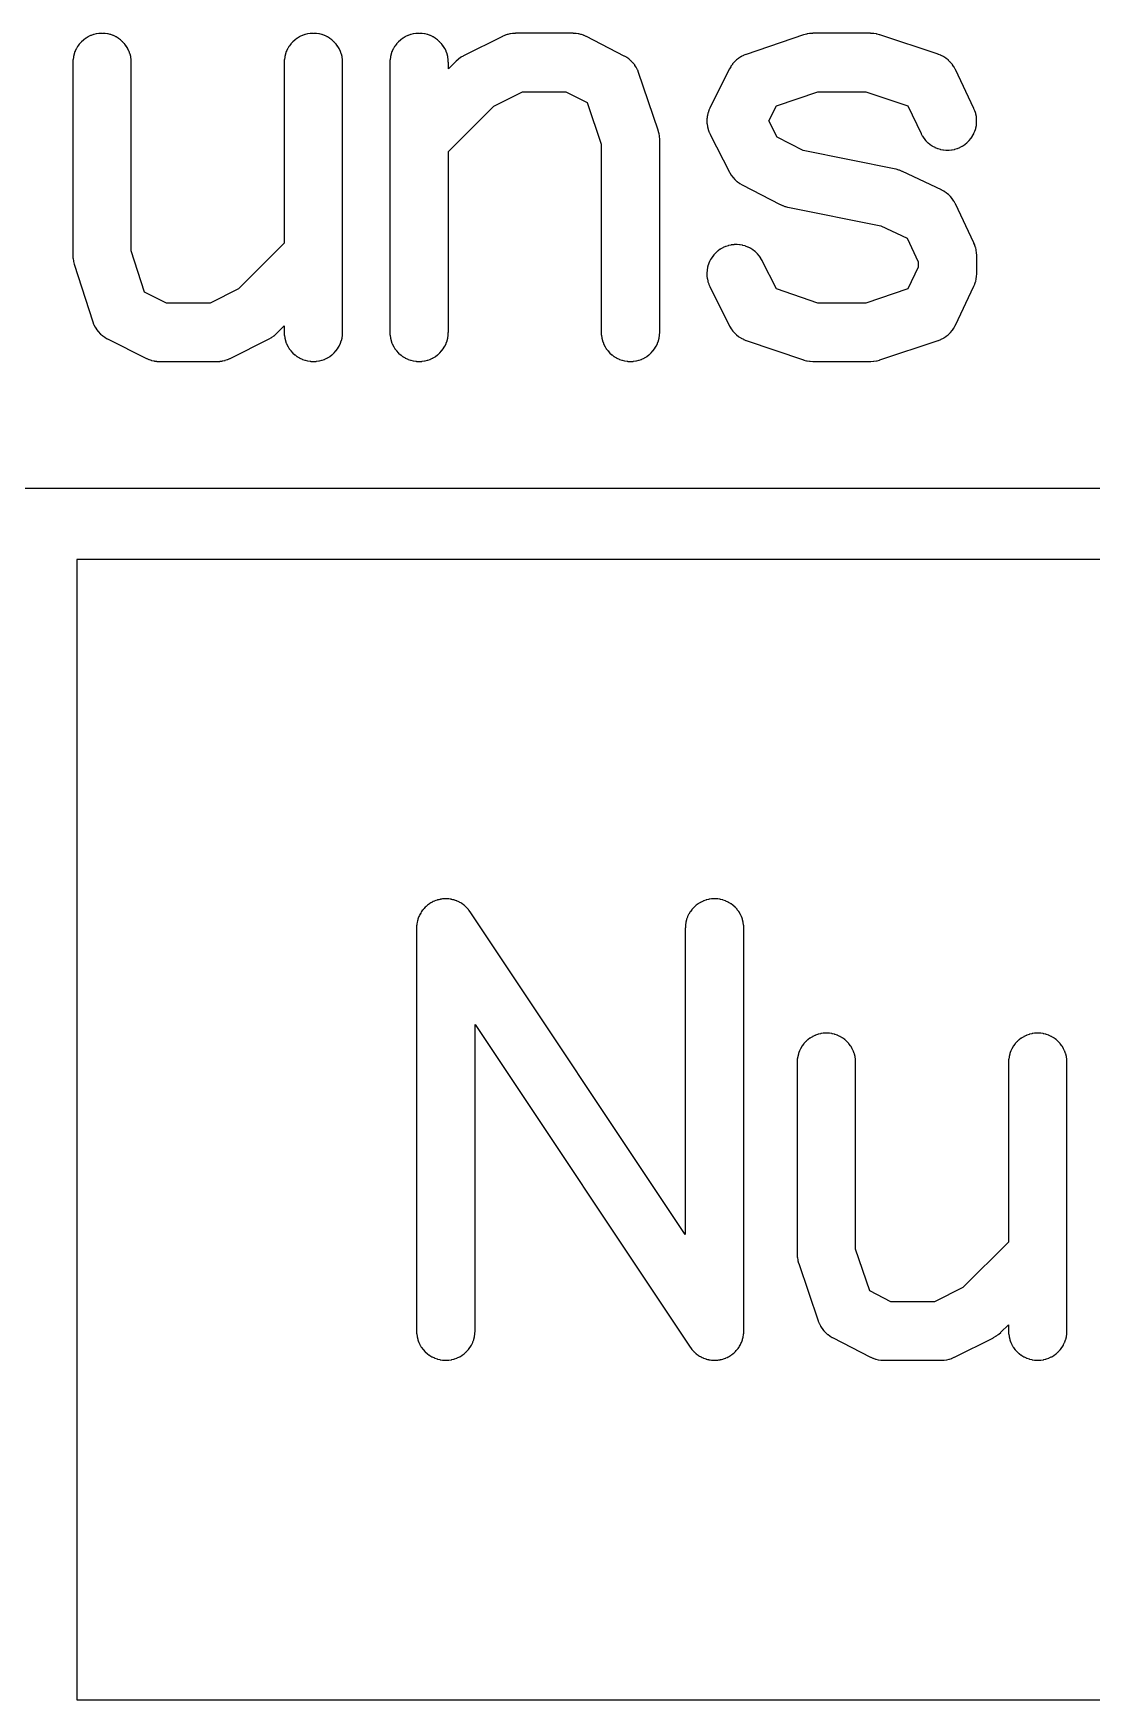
# Model space of a CAD drawing. Header units: inches. Extents: x -0.5 to 10, y -2.4 to 3.9.
# Drawn here: x 3.0267 to 3.1299, y -2.0665 to -1.904 of the extents above; entities that cross this region are included whole.
import ezdxf

# ---------------------------------------------------------------- set-up
doc = ezdxf.new("R2010")
doc.units = ezdxf.units.IN

msp = doc.modelspace()

# ---------------------------------------------------------------- linework, layer by layer
for points in [[(3.03625, -1.925153), (3.03625, -1.9068), (3.03625, -1.90679), (3.036249, -1.906775), (3.036238, -1.906545), (3.036236, -1.906519), (3.036233, -1.906496), (3.036199, -1.906268), (3.036196, -1.906245), (3.03619, -1.90622), (3.036134, -1.905996), (3.036127, -1.90597), (3.03612, -1.905949), (3.036042, -1.905732), (3.036033, -1.905708), (3.036023, -1.905687), (3.035925, -1.905478), (3.035913, -1.905456), (3.035901, -1.905435), (3.035783, -1.905237), (3.035768, -1.905214), (3.035756, -1.905197), (3.035618, -1.905011), (3.035602, -1.90499), (3.035587, -1.904973), (3.035432, -1.904803), (3.035415, -1.904785), (3.035397, -1.904768), (3.035227, -1.904613), (3.03521, -1.904598), (3.035189, -1.904582), (3.035003, -1.904444), (3.034986, -1.904432), (3.034963, -1.904417), (3.034765, -1.904299), (3.034744, -1.904287), (3.034722, -1.904275), (3.034513, -1.904177), (3.034492, -1.904167), (3.034468, -1.904158), (3.034251, -1.90408), (3.03423, -1.904073), (3.034204, -1.904066), (3.03398, -1.90401), (3.033955, -1.904004), (3.033932, -1.904001), (3.033704, -1.903967), (3.033681, -1.903964), (3.033655, -1.903962), (3.033425, -1.903951), (3.0334, -1.90395), (3.033375, -1.903951), (3.033145, -1.903962), (3.033119, -1.903964), (3.033096, -1.903967), (3.032868, -1.904001), (3.032845, -1.904004), (3.03282, -1.90401), (3.032596, -1.904066), (3.03257, -1.904073), (3.032549, -1.90408), (3.032332, -1.904158), (3.032308, -1.904167), (3.032287, -1.904177), (3.032078, -1.904275), (3.032056, -1.904287), (3.032035, -1.904299), (3.031837, -1.904417), (3.031814, -1.904432), (3.031797, -1.904444), (3.031611, -1.904582), (3.03159, -1.904598), (3.031573, -1.904613), (3.031403, -1.904768), (3.031385, -1.904785), (3.031368, -1.904803), (3.031213, -1.904973), (3.031198, -1.90499), (3.031182, -1.905011), (3.031044, -1.905197), (3.031032, -1.905214), (3.031017, -1.905237), (3.030899, -1.905435), (3.030887, -1.905456), (3.030875, -1.905478), (3.030777, -1.905687), (3.030767, -1.905708), (3.030758, -1.905732), (3.03068, -1.905949), (3.030673, -1.90597), (3.030666, -1.905996), (3.03061, -1.90622), (3.030604, -1.906245), (3.030601, -1.906268), (3.030567, -1.906496), (3.030564, -1.906519), (3.030562, -1.906545), (3.030551, -1.906775), (3.03055, -1.90679), (3.03055, -1.9068), (3.03055, -1.9256), (3.03055, -1.92561), (3.030551, -1.925626), (3.030563, -1.925869), (3.030565, -1.925896), (3.030565, -1.925896), (3.030569, -1.925921), (3.030606, -1.926161), (3.030611, -1.926186), (3.030611, -1.926186), (3.030617, -1.926212), (3.030679, -1.926447), (3.030685, -1.926465), (3.030687, -1.926472), (3.032487, -1.932072), (3.032489, -1.93208), (3.032495, -1.932096), (3.032577, -1.932314), (3.032588, -1.932339), (3.032597, -1.93236), (3.032701, -1.932569), (3.032713, -1.932593), (3.032713, -1.932593), (3.032725, -1.932613), (3.03285, -1.932811), (3.032863, -1.932831), (3.032863, -1.932831), (3.032878, -1.932852), (3.033021, -1.933036), (3.033039, -1.933058), (3.033054, -1.933074), (3.033214, -1.933244), (3.033231, -1.933261), (3.03325, -1.933278), (3.033427, -1.933431), (3.033446, -1.933446), (3.033446, -1.933446), (3.033467, -1.933462), (3.033658, -1.933596), (3.033681, -1.933611), (3.033681, -1.933611), (3.0337, -1.933623), (3.033903, -1.933737), (3.033917, -1.933745), (3.033925, -1.933749), (3.037725, -1.935649), (3.037734, -1.935653), (3.037746, -1.935659), (3.037946, -1.935747), (3.037964, -1.935755), (3.037989, -1.935764), (3.038195, -1.935834), (3.038214, -1.93584), (3.03824, -1.935846), (3.038452, -1.935896), (3.038475, -1.935901), (3.038497, -1.935905), (3.038713, -1.935935), (3.038734, -1.935938), (3.038759, -1.935939), (3.038977, -1.935949), (3.038989, -1.93595), (3.039, -1.93595), (3.0446, -1.93595), (3.044611, -1.93595), (3.044623, -1.935949), (3.044841, -1.935939), (3.044866, -1.935938), (3.044887, -1.935935), (3.045103, -1.935905), (3.045125, -1.935901), (3.045148, -1.935896), (3.04536, -1.935846), (3.045386, -1.93584), (3.045405, -1.935834), (3.045611, -1.935764), (3.045636, -1.935755), (3.045654, -1.935747), (3.045854, -1.935659), (3.045866, -1.935653), (3.045875, -1.935649), (3.049675, -1.933749), (3.049686, -1.933743), (3.049698, -1.933736), (3.049917, -1.933612), (3.049939, -1.933599), (3.049939, -1.933599), (3.049962, -1.933583), (3.050167, -1.933436), (3.050186, -1.933421), (3.050186, -1.933421), (3.050208, -1.933402), (3.050396, -1.933234), (3.050406, -1.933224), (3.050415, -1.933215), (3.05115, -1.932481), (3.05115, -1.9331), (3.05115, -1.93311), (3.051151, -1.933125), (3.051162, -1.933355), (3.051164, -1.933381), (3.051167, -1.933404), (3.051201, -1.933632), (3.051204, -1.933655), (3.05121, -1.93368), (3.051266, -1.933904), (3.051273, -1.93393), (3.05128, -1.933951), (3.051358, -1.934168), (3.051367, -1.934192), (3.051377, -1.934213), (3.051475, -1.934422), (3.051487, -1.934444), (3.051499, -1.934465), (3.051617, -1.934663), (3.051632, -1.934686), (3.051644, -1.934703), (3.051782, -1.934889), (3.051798, -1.93491), (3.051813, -1.934927), (3.051968, -1.935097), (3.051985, -1.935115), (3.052003, -1.935132), (3.052173, -1.935287), (3.05219, -1.935302), (3.052211, -1.935318), (3.052397, -1.935456), (3.052414, -1.935468), (3.052437, -1.935483), (3.052635, -1.935601), (3.052656, -1.935613), (3.052678, -1.935625), (3.052887, -1.935723), (3.052908, -1.935733), (3.052932, -1.935742), (3.053149, -1.93582), (3.05317, -1.935827), (3.053196, -1.935834), (3.05342, -1.93589), (3.053445, -1.935896), (3.053468, -1.935899), (3.053696, -1.935933), (3.053719, -1.935936), (3.053745, -1.935938), (3.053975, -1.935949), (3.054, -1.93595), (3.054025, -1.935949), (3.054255, -1.935938), (3.054281, -1.935936), (3.054304, -1.935933), (3.054532, -1.935899), (3.054555, -1.935896), (3.05458, -1.93589), (3.054804, -1.935834), (3.05483, -1.935827), (3.054851, -1.93582), (3.055068, -1.935742), (3.055092, -1.935733), (3.055113, -1.935723), (3.055322, -1.935625), (3.055344, -1.935613), (3.055365, -1.935601), (3.055563, -1.935483), (3.055586, -1.935468), (3.055603, -1.935456), (3.055789, -1.935318), (3.05581, -1.935302), (3.055827, -1.935287), (3.055997, -1.935132), (3.056015, -1.935115), (3.056032, -1.935097), (3.056187, -1.934927), (3.056202, -1.93491), (3.056218, -1.934889), (3.056356, -1.934703), (3.056368, -1.934686), (3.056383, -1.934663), (3.056501, -1.934465), (3.056513, -1.934444), (3.056525, -1.934422), (3.056623, -1.934213), (3.056633, -1.934192), (3.056642, -1.934168), (3.05672, -1.933951), (3.056727, -1.93393), (3.056734, -1.933904), (3.05679, -1.93368), (3.056796, -1.933655), (3.056799, -1.933632), (3.056833, -1.933404), (3.056836, -1.933381), (3.056838, -1.933355), (3.056849, -1.933125), (3.05685, -1.93311), (3.05685, -1.9331), (3.05685, -1.9068), (3.05685, -1.90679), (3.056849, -1.906775), (3.056838, -1.906545), (3.056836, -1.906519), (3.056833, -1.906496), (3.056799, -1.906268), (3.056796, -1.906245), (3.05679, -1.90622), (3.056734, -1.905996), (3.056727, -1.90597), (3.05672, -1.905949), (3.056642, -1.905732), (3.056633, -1.905708), (3.056623, -1.905687), (3.056525, -1.905478), (3.056513, -1.905456), (3.056501, -1.905435), (3.056383, -1.905237), (3.056368, -1.905214), (3.056356, -1.905197), (3.056218, -1.905011), (3.056202, -1.90499), (3.056187, -1.904973), (3.056032, -1.904803), (3.056015, -1.904785), (3.055997, -1.904768), (3.055827, -1.904613), (3.05581, -1.904598), (3.055789, -1.904582), (3.055603, -1.904444), (3.055586, -1.904432), (3.055563, -1.904417), (3.055365, -1.904299), (3.055344, -1.904287), (3.055322, -1.904275), (3.055113, -1.904177), (3.055092, -1.904167), (3.055068, -1.904158), (3.054851, -1.90408), (3.05483, -1.904073), (3.054804, -1.904066), (3.05458, -1.90401), (3.054555, -1.904004), (3.054532, -1.904001), (3.054304, -1.903967), (3.054281, -1.903964), (3.054255, -1.903962), (3.054025, -1.903951), (3.054, -1.90395), (3.053975, -1.903951), (3.053745, -1.903962), (3.053719, -1.903964), (3.053696, -1.903967), (3.053468, -1.904001), (3.053445, -1.904004), (3.05342, -1.90401), (3.053196, -1.904066), (3.05317, -1.904073), (3.053149, -1.90408), (3.052932, -1.904158), (3.052908, -1.904167), (3.052887, -1.904177), (3.052678, -1.904275), (3.052656, -1.904287), (3.052635, -1.904299), (3.052437, -1.904417), (3.052414, -1.904432), (3.052397, -1.904444), (3.052211, -1.904582), (3.05219, -1.904598), (3.052173, -1.904613), (3.052003, -1.904768), (3.051985, -1.904785), (3.051968, -1.904803), (3.051813, -1.904973), (3.051798, -1.90499), (3.051782, -1.905011), (3.051644, -1.905197), (3.051632, -1.905214), (3.051617, -1.905237), (3.051499, -1.905435), (3.051487, -1.905456), (3.051475, -1.905478), (3.051377, -1.905687), (3.051367, -1.905708), (3.051358, -1.905732), (3.05128, -1.905949), (3.051273, -1.90597), (3.051266, -1.905996), (3.05121, -1.90622), (3.051204, -1.906245), (3.051201, -1.906268), (3.051167, -1.906496), (3.051164, -1.906519), (3.051162, -1.906545), (3.051151, -1.906775), (3.05115, -1.90679), (3.05115, -1.9068), (3.05115, -1.924419), (3.046712, -1.928858), (3.043927, -1.93025), (3.039673, -1.93025), (3.037547, -1.929187)], [(3.06715, -1.93311), (3.06715, -1.93311), (3.06715, -1.9331), (3.06715, -1.915481), (3.071588, -1.911042), (3.074373, -1.90965), (3.078611, -1.90965), (3.080672, -1.910708), (3.08205, -1.91477), (3.08205, -1.9331), (3.08205, -1.93311), (3.082051, -1.933125), (3.082062, -1.933355), (3.082064, -1.933381), (3.082067, -1.933404), (3.082101, -1.933632), (3.082104, -1.933655), (3.08211, -1.93368), (3.082166, -1.933904), (3.082173, -1.93393), (3.08218, -1.933951), (3.082258, -1.934168), (3.082267, -1.934192), (3.082277, -1.934213), (3.082375, -1.934422), (3.082387, -1.934444), (3.082399, -1.934465), (3.082517, -1.934663), (3.082532, -1.934686), (3.082544, -1.934703), (3.082682, -1.934889), (3.082698, -1.93491), (3.082713, -1.934927), (3.082868, -1.935097), (3.082885, -1.935115), (3.082903, -1.935132), (3.083073, -1.935287), (3.08309, -1.935302), (3.083111, -1.935318), (3.083297, -1.935456), (3.083314, -1.935468), (3.083337, -1.935483), (3.083535, -1.935601), (3.083556, -1.935613), (3.083578, -1.935625), (3.083787, -1.935723), (3.083808, -1.935733), (3.083832, -1.935742), (3.084049, -1.93582), (3.08407, -1.935827), (3.084096, -1.935834), (3.08432, -1.93589), (3.084345, -1.935896), (3.084368, -1.935899), (3.084596, -1.935933), (3.084619, -1.935936), (3.084645, -1.935938), (3.084875, -1.935949), (3.0849, -1.93595), (3.084925, -1.935949), (3.085155, -1.935938), (3.085181, -1.935936), (3.085204, -1.935933), (3.085432, -1.935899), (3.085455, -1.935896), (3.08548, -1.93589), (3.085704, -1.935834), (3.08573, -1.935827), (3.085751, -1.93582), (3.085968, -1.935742), (3.085992, -1.935733), (3.086013, -1.935723), (3.086222, -1.935625), (3.086244, -1.935613), (3.086265, -1.935601), (3.086463, -1.935483), (3.086486, -1.935468), (3.086503, -1.935456), (3.086689, -1.935318), (3.08671, -1.935302), (3.086727, -1.935287), (3.086897, -1.935132), (3.086915, -1.935115), (3.086932, -1.935097), (3.087087, -1.934927), (3.087102, -1.93491), (3.087118, -1.934889), (3.087256, -1.934703), (3.087268, -1.934686), (3.087283, -1.934663), (3.087401, -1.934465), (3.087413, -1.934444), (3.087425, -1.934422), (3.087523, -1.934213), (3.087533, -1.934192), (3.087542, -1.934168), (3.08762, -1.933951), (3.087627, -1.93393), (3.087634, -1.933904), (3.08769, -1.93368), (3.087696, -1.933655), (3.087699, -1.933632), (3.087733, -1.933404), (3.087736, -1.933381), (3.087738, -1.933355), (3.087749, -1.933125), (3.08775, -1.93311), (3.08775, -1.9331), (3.08775, -1.9143), (3.08775, -1.914291), (3.087749, -1.914273), (3.087735, -1.914017), (3.087733, -1.91399), (3.087733, -1.91399), (3.087729, -1.913963), (3.087688, -1.91371), (3.087682, -1.913681), (3.087682, -1.913681), (3.087676, -1.913657), (3.087607, -1.91341), (3.087603, -1.913398), (3.087599, -1.913384), (3.085699, -1.907784), (3.085693, -1.907768), (3.085691, -1.907762), (3.085608, -1.907552), (3.085597, -1.907526), (3.085588, -1.907508), (3.085486, -1.907306), (3.085473, -1.907283), (3.085462, -1.907265), (3.08534, -1.907074), (3.085327, -1.907055), (3.085312, -1.907035), (3.085173, -1.906857), (3.085158, -1.906838), (3.085142, -1.906821), (3.084986, -1.906657), (3.084972, -1.906643), (3.084952, -1.906624), (3.084781, -1.906476), (3.084766, -1.906463), (3.084743, -1.906446), (3.084559, -1.906315), (3.084539, -1.906301), (3.084519, -1.906289), (3.084323, -1.906176), (3.084314, -1.906171), (3.084302, -1.906165), (3.080602, -1.904265), (3.080584, -1.904256), (3.080581, -1.904254), (3.080378, -1.904162), (3.080358, -1.904154), (3.080334, -1.904145), (3.080123, -1.904072), (3.080097, -1.904064), (3.080077, -1.904059), (3.079861, -1.904006), (3.079838, -1.904001), (3.079814, -1.903997), (3.079594, -1.903966), (3.07957, -1.903963), (3.079546, -1.903961), (3.079324, -1.903951), (3.079311, -1.90395), (3.0793, -1.90395), (3.0737, -1.90395), (3.073689, -1.90395), (3.073677, -1.903951), (3.073459, -1.903961), (3.073434, -1.903962), (3.073413, -1.903965), (3.073197, -1.903995), (3.073175, -1.903999), (3.073152, -1.904004), (3.07294, -1.904054), (3.072914, -1.90406), (3.072895, -1.904066), (3.072689, -1.904136), (3.072664, -1.904145), (3.072646, -1.904153), (3.072446, -1.904241), (3.072434, -1.904247), (3.072425, -1.904251), (3.068625, -1.906151), (3.068614, -1.906157), (3.068602, -1.906164), (3.068383, -1.906288), (3.068361, -1.906301), (3.068361, -1.906301), (3.068338, -1.906317), (3.068133, -1.906464), (3.068114, -1.906479), (3.068114, -1.906479), (3.068092, -1.906498), (3.067904, -1.906666), (3.067894, -1.906676), (3.067885, -1.906685), (3.06715, -1.907419), (3.06715, -1.9068), (3.06715, -1.90679), (3.067149, -1.906775), (3.067138, -1.906545), (3.067136, -1.906519), (3.067133, -1.906496), (3.067099, -1.906268), (3.067096, -1.906245), (3.06709, -1.90622), (3.067034, -1.905996), (3.067027, -1.90597), (3.06702, -1.905949), (3.066942, -1.905732), (3.066933, -1.905708), (3.066923, -1.905687), (3.066825, -1.905478), (3.066813, -1.905456), (3.066801, -1.905435), (3.066683, -1.905237), (3.066668, -1.905214), (3.066656, -1.905197), (3.066518, -1.905011), (3.066502, -1.90499), (3.066487, -1.904973), (3.066332, -1.904803), (3.066315, -1.904785), (3.066297, -1.904768), (3.066127, -1.904613), (3.06611, -1.904598), (3.066089, -1.904582), (3.065903, -1.904444), (3.065886, -1.904432), (3.065863, -1.904417), (3.065665, -1.904299), (3.065644, -1.904287), (3.065622, -1.904275), (3.065413, -1.904177), (3.065392, -1.904167), (3.065368, -1.904158), (3.065151, -1.90408), (3.06513, -1.904073), (3.065104, -1.904066), (3.06488, -1.90401), (3.064855, -1.904004), (3.064832, -1.904001), (3.064604, -1.903967), (3.064581, -1.903964), (3.064555, -1.903962), (3.064325, -1.903951), (3.0643, -1.90395), (3.064275, -1.903951), (3.064045, -1.903962), (3.064019, -1.903964), (3.063996, -1.903967), (3.063768, -1.904001), (3.063745, -1.904004), (3.06372, -1.90401), (3.063496, -1.904066), (3.06347, -1.904073), (3.063449, -1.90408), (3.063232, -1.904158), (3.063208, -1.904167), (3.063187, -1.904177), (3.062978, -1.904275), (3.062956, -1.904287), (3.062935, -1.904299), (3.062737, -1.904417), (3.062714, -1.904432), (3.062697, -1.904444), (3.062511, -1.904582), (3.06249, -1.904598), (3.062473, -1.904613), (3.062303, -1.904768), (3.062285, -1.904785), (3.062268, -1.904803), (3.062113, -1.904973), (3.062098, -1.90499), (3.062082, -1.905011), (3.061944, -1.905197), (3.061932, -1.905214), (3.061917, -1.905237), (3.061799, -1.905435), (3.061787, -1.905456), (3.061775, -1.905478), (3.061677, -1.905687), (3.061667, -1.905708), (3.061658, -1.905732), (3.06158, -1.905949), (3.061573, -1.90597), (3.061566, -1.905996), (3.06151, -1.90622), (3.061504, -1.906245), (3.061501, -1.906268), (3.061467, -1.906496), (3.061464, -1.906519), (3.061462, -1.906545), (3.061451, -1.906775), (3.06145, -1.90679), (3.06145, -1.9068), (3.06145, -1.9331), (3.06145, -1.93311), (3.061451, -1.933125), (3.061462, -1.933355), (3.061464, -1.933381), (3.061467, -1.933404), (3.061501, -1.933632), (3.061504, -1.933655), (3.06151, -1.93368), (3.061566, -1.933904), (3.061573, -1.93393), (3.06158, -1.933951), (3.061658, -1.934168), (3.061667, -1.934192), (3.061677, -1.934213), (3.061775, -1.934422), (3.061787, -1.934444), (3.061799, -1.934465), (3.061917, -1.934663), (3.061932, -1.934686), (3.061944, -1.934703), (3.062082, -1.934889), (3.062098, -1.93491), (3.062113, -1.934927), (3.062268, -1.935097), (3.062285, -1.935115), (3.062303, -1.935132), (3.062473, -1.935287), (3.06249, -1.935302), (3.062511, -1.935318), (3.062697, -1.935456), (3.062714, -1.935468), (3.062737, -1.935483), (3.062935, -1.935601), (3.062956, -1.935613), (3.062978, -1.935625), (3.063187, -1.935723), (3.063208, -1.935733), (3.063232, -1.935742), (3.063449, -1.93582), (3.06347, -1.935827), (3.063496, -1.935834), (3.06372, -1.93589), (3.063745, -1.935896), (3.063768, -1.935899), (3.063996, -1.935933), (3.064019, -1.935936), (3.064045, -1.935938), (3.064275, -1.935949), (3.0643, -1.93595), (3.064325, -1.935949), (3.064555, -1.935938), (3.064581, -1.935936), (3.064604, -1.935933), (3.064832, -1.935899), (3.064855, -1.935896), (3.06488, -1.93589), (3.065104, -1.935834), (3.06513, -1.935827), (3.065151, -1.93582), (3.065368, -1.935742), (3.065392, -1.935733), (3.065413, -1.935723), (3.065622, -1.935625), (3.065644, -1.935613), (3.065665, -1.935601), (3.065863, -1.935483), (3.065886, -1.935468), (3.065903, -1.935456), (3.066089, -1.935318), (3.06611, -1.935302), (3.066127, -1.935287), (3.066297, -1.935132), (3.066315, -1.935115), (3.066332, -1.935097), (3.066487, -1.934927), (3.066502, -1.93491), (3.066518, -1.934889), (3.066656, -1.934703), (3.066668, -1.934686), (3.066683, -1.934663), (3.066801, -1.934465), (3.066813, -1.934444), (3.066825, -1.934422), (3.066923, -1.934213), (3.066933, -1.934192), (3.066942, -1.934168), (3.06702, -1.933951), (3.067027, -1.93393), (3.067034, -1.933904), (3.06709, -1.93368), (3.067096, -1.933655), (3.067099, -1.933632), (3.067133, -1.933404), (3.067136, -1.933381), (3.067138, -1.933355), (3.067149, -1.933125)], [(3.111945, -1.911019), (3.113224, -1.91372), (3.113229, -1.91373), (3.113235, -1.913742), (3.113344, -1.913945), (3.113358, -1.913969), (3.113369, -1.913987), (3.113498, -1.914179), (3.113515, -1.914203), (3.113527, -1.914218), (3.113673, -1.914397), (3.113689, -1.914415), (3.113706, -1.914433), (3.11387, -1.914596), (3.113888, -1.914613), (3.113906, -1.914629), (3.114084, -1.914775), (3.114102, -1.914789), (3.114124, -1.914804), (3.114316, -1.914932), (3.114337, -1.914946), (3.114358, -1.914957), (3.114561, -1.915066), (3.114583, -1.915077), (3.114605, -1.915087), (3.114819, -1.915175), (3.114841, -1.915184), (3.114865, -1.915192), (3.115085, -1.915258), (3.115108, -1.915265), (3.115133, -1.91527), (3.115359, -1.915315), (3.11538, -1.915319), (3.115408, -1.915322), (3.115637, -1.915345), (3.115661, -1.915347), (3.115686, -1.915347), (3.115917, -1.915347), (3.115942, -1.915346), (3.115966, -1.915345), (3.116195, -1.915322), (3.116218, -1.915319), (3.116244, -1.915315), (3.11647, -1.91527), (3.116494, -1.915264), (3.116518, -1.915258), (3.116738, -1.915191), (3.11676, -1.915183), (3.116785, -1.915174), (3.116998, -1.915086), (3.117019, -1.915076), (3.117042, -1.915065), (3.117245, -1.914956), (3.117269, -1.914942), (3.117287, -1.914931), (3.117479, -1.914802), (3.117503, -1.914785), (3.117518, -1.914773), (3.117697, -1.914627), (3.117715, -1.914611), (3.117733, -1.914594), (3.117896, -1.91443), (3.117913, -1.914412), (3.117929, -1.914394), (3.118075, -1.914216), (3.118089, -1.914198), (3.118104, -1.914176), (3.118232, -1.913984), (3.118246, -1.913963), (3.118257, -1.913942), (3.118366, -1.913739), (3.118377, -1.913717), (3.118387, -1.913695), (3.118475, -1.913481), (3.118484, -1.913459), (3.118492, -1.913435), (3.118558, -1.913215), (3.118565, -1.913192), (3.11857, -1.913167), (3.118615, -1.912941), (3.118619, -1.91292), (3.118622, -1.912892), (3.118645, -1.912663), (3.118647, -1.912639), (3.118647, -1.912614), (3.118647, -1.912383), (3.118646, -1.912358), (3.118645, -1.912334), (3.118622, -1.912105), (3.118619, -1.912082), (3.118615, -1.912056), (3.11857, -1.91183), (3.118564, -1.911806), (3.118558, -1.911782), (3.118491, -1.911562), (3.118483, -1.91154), (3.118474, -1.911515), (3.118386, -1.911302), (3.118381, -1.911291), (3.118376, -1.91128), (3.116576, -1.90748), (3.116569, -1.907466), (3.116564, -1.907457), (3.116452, -1.907249), (3.116439, -1.907225), (3.116439, -1.907225), (3.116426, -1.907206), (3.116294, -1.907009), (3.116281, -1.906991), (3.116281, -1.906991), (3.116263, -1.906969), (3.116112, -1.906787), (3.116093, -1.906766), (3.116093, -1.906766), (3.116078, -1.90675), (3.115909, -1.906584), (3.115889, -1.906566), (3.115889, -1.906566), (3.115871, -1.906551), (3.115686, -1.906403), (3.115666, -1.906387), (3.115666, -1.906387), (3.115645, -1.906373), (3.115446, -1.906245), (3.115424, -1.906231), (3.115402, -1.90622), (3.115192, -1.906112), (3.115167, -1.9061), (3.115167, -1.9061), (3.115146, -1.906091), (3.114925, -1.906005), (3.11491, -1.905999), (3.114901, -1.905996), (3.109201, -1.904096), (3.109184, -1.904091), (3.109176, -1.904088), (3.108933, -1.904022), (3.108908, -1.904016), (3.108908, -1.904016), (3.10888, -1.90401), (3.108632, -1.90397), (3.108608, -1.903967), (3.108608, -1.903967), (3.108578, -1.903964), (3.108327, -1.903951), (3.108309, -1.90395), (3.1083, -1.90395), (3.1027, -1.90395), (3.102691, -1.90395), (3.102673, -1.903951), (3.102417, -1.903965), (3.10239, -1.903967), (3.10239, -1.903967), (3.102363, -1.903971), (3.10211, -1.904012), (3.102081, -1.904018), (3.102081, -1.904018), (3.102057, -1.904024), (3.10181, -1.904093), (3.101798, -1.904097), (3.101784, -1.904101), (3.096184, -1.906001), (3.096172, -1.906006), (3.096161, -1.90601), (3.095948, -1.906094), (3.095927, -1.906103), (3.095904, -1.906114), (3.0957, -1.906218), (3.095682, -1.906228), (3.095658, -1.906242), (3.095465, -1.906366), (3.095445, -1.90638), (3.095425, -1.906394), (3.095246, -1.906536), (3.095228, -1.906551), (3.095209, -1.906568), (3.095044, -1.906727), (3.095027, -1.906744), (3.09501, -1.906763), (3.094862, -1.906937), (3.094847, -1.906954), (3.094832, -1.906975), (3.094701, -1.907163), (3.094687, -1.907184), (3.094675, -1.907204), (3.094562, -1.907404), (3.094557, -1.907413), (3.094551, -1.907425), (3.092651, -1.911225), (3.092647, -1.911234), (3.092641, -1.911247), (3.092552, -1.911448), (3.092543, -1.911469), (3.092535, -1.911492), (3.092465, -1.911701), (3.092458, -1.911722), (3.092452, -1.911746), (3.092402, -1.911961), (3.092397, -1.911983), (3.092393, -1.912007), (3.092364, -1.912225), (3.092361, -1.91225), (3.09236, -1.912272), (3.09235, -1.912492), (3.09235, -1.912513), (3.092351, -1.912539), (3.092362, -1.912759), (3.092364, -1.91278), (3.092367, -1.912805), (3.092399, -1.913023), (3.092403, -1.913047), (3.092408, -1.91307), (3.09246, -1.913284), (3.092466, -1.913304), (3.092474, -1.913329), (3.092546, -1.913537), (3.092554, -1.91356), (3.092563, -1.91358), (3.092655, -1.913781), (3.092658, -1.913788), (3.092665, -1.913802), (3.094565, -1.917502), (3.094572, -1.917516), (3.094577, -1.917525), (3.094699, -1.917735), (3.094714, -1.917758), (3.094714, -1.917758), (3.094728, -1.917779), (3.094871, -1.917975), (3.094885, -1.917994), (3.094885, -1.917994), (3.094904, -1.918016), (3.095067, -1.918196), (3.095085, -1.918215), (3.095085, -1.918215), (3.095104, -1.918233), (3.095284, -1.918396), (3.095306, -1.918415), (3.095306, -1.918415), (3.095325, -1.918429), (3.095521, -1.918572), (3.095542, -1.918586), (3.095542, -1.918586), (3.095565, -1.918601), (3.095775, -1.918723), (3.095784, -1.918728), (3.095798, -1.918735), (3.099498, -1.920635), (3.099507, -1.92064), (3.099519, -1.920645), (3.099715, -1.920735), (3.099737, -1.920744), (3.099757, -1.920752), (3.09996, -1.920823), (3.099977, -1.920829), (3.100004, -1.920836), (3.100213, -1.920888), (3.100224, -1.920891), (3.100235, -1.920894), (3.109294, -1.922725), (3.11186, -1.92394), (3.11295, -1.926241), (3.11295, -1.926759), (3.111945, -1.928881), (3.107838, -1.93025), (3.10317, -1.93025), (3.099125, -1.928878), (3.097749, -1.926125), (3.097745, -1.926117), (3.097738, -1.926104), (3.097624, -1.925903), (3.09761, -1.925879), (3.097598, -1.925861), (3.097466, -1.925672), (3.097451, -1.925652), (3.097436, -1.925634), (3.097286, -1.925459), (3.09727, -1.925441), (3.097252, -1.925423), (3.097085, -1.925263), (3.097067, -1.925247), (3.097048, -1.925231), (3.096867, -1.925089), (3.096848, -1.925075), (3.096827, -1.925061), (3.096632, -1.924937), (3.096614, -1.924925), (3.09659, -1.924912), (3.096384, -1.924808), (3.096361, -1.924797), (3.096339, -1.924788), (3.096124, -1.924705), (3.096101, -1.924696), (3.096078, -1.924689), (3.095856, -1.924627), (3.095828, -1.92462), (3.095808, -1.924616), (3.095581, -1.924576), (3.095555, -1.924572), (3.095532, -1.92457), (3.095302, -1.924552), (3.095279, -1.924551), (3.095253, -1.924551), (3.095022, -1.924556), (3.094997, -1.924557), (3.094974, -1.92456), (3.094745, -1.924587), (3.094718, -1.924591), (3.094696, -1.924595), (3.094471, -1.924645), (3.094447, -1.924651), (3.094424, -1.924658), (3.094205, -1.92473), (3.094178, -1.92474), (3.094159, -1.924748), (3.093948, -1.92484), (3.093925, -1.924851), (3.093904, -1.924862), (3.093703, -1.924976), (3.093679, -1.92499), (3.093661, -1.925002), (3.093472, -1.925134), (3.093452, -1.925149), (3.093434, -1.925164), (3.093259, -1.925314), (3.093241, -1.92533), (3.093223, -1.925348), (3.093063, -1.925515), (3.093047, -1.925533), (3.093031, -1.925552), (3.092889, -1.925733), (3.092875, -1.925752), (3.092861, -1.925773), (3.092737, -1.925968), (3.092725, -1.925986), (3.092712, -1.92601), (3.092608, -1.926216), (3.092597, -1.926239), (3.092588, -1.926261), (3.092505, -1.926476), (3.092496, -1.926499), (3.092489, -1.926522), (3.092427, -1.926744), (3.09242, -1.926772), (3.092416, -1.926792), (3.092376, -1.927019), (3.092372, -1.927045), (3.09237, -1.927068), (3.092352, -1.927298), (3.092351, -1.927321), (3.092351, -1.927347), (3.092356, -1.927578), (3.092357, -1.927603), (3.09236, -1.927626), (3.092387, -1.927855), (3.092391, -1.927882), (3.092395, -1.927904), (3.092445, -1.928129), (3.092451, -1.928153), (3.092458, -1.928176), (3.09253, -1.928395), (3.09254, -1.928422), (3.092548, -1.928441), (3.09264, -1.928652), (3.092647, -1.928666), (3.092651, -1.928675), (3.094551, -1.932475), (3.094557, -1.932487), (3.094562, -1.932496), (3.094675, -1.932696), (3.094687, -1.932716), (3.094701, -1.932737), (3.094832, -1.932925), (3.094847, -1.932946), (3.094862, -1.932963), (3.09501, -1.933137), (3.095027, -1.933156), (3.095044, -1.933173), (3.095209, -1.933332), (3.095228, -1.933349), (3.095246, -1.933364), (3.095425, -1.933506), (3.095445, -1.93352), (3.095465, -1.933534), (3.095658, -1.933658), (3.095682, -1.933672), (3.0957, -1.933682), (3.095904, -1.933786), (3.095927, -1.933797), (3.095948, -1.933806), (3.096161, -1.93389), (3.096172, -1.933894), (3.096184, -1.933899), (3.101784, -1.935799), (3.101798, -1.935803), (3.10181, -1.935807), (3.102057, -1.935876), (3.102081, -1.935882), (3.102081, -1.935882), (3.10211, -1.935888), (3.102363, -1.935929), (3.10239, -1.935933), (3.10239, -1.935933), (3.102417, -1.935935), (3.102673, -1.935949), (3.102691, -1.93595), (3.1027, -1.93595), (3.1083, -1.93595), (3.108309, -1.93595), (3.108327, -1.935949), (3.108578, -1.935936), (3.108608, -1.935933), (3.108608, -1.935933), (3.108632, -1.93593), (3.10888, -1.93589), (3.108908, -1.935884), (3.108908, -1.935884), (3.108933, -1.935878), (3.109176, -1.935812), (3.109184, -1.935809), (3.109201, -1.935804), (3.114901, -1.933904), (3.11491, -1.933901), (3.114925, -1.933895), (3.115146, -1.933809), (3.115167, -1.9338), (3.115167, -1.9338), (3.115192, -1.933788), (3.115402, -1.93368), (3.115424, -1.933669), (3.115446, -1.933655), (3.115645, -1.933527), (3.115666, -1.933513), (3.115666, -1.933513), (3.115686, -1.933497), (3.115871, -1.933349), (3.115889, -1.933334), (3.115889, -1.933334), (3.115909, -1.933316), (3.116078, -1.93315), (3.116093, -1.933134), (3.116093, -1.933134), (3.116112, -1.933113), (3.116263, -1.932931), (3.116281, -1.932909), (3.116281, -1.932909), (3.116294, -1.932891), (3.116426, -1.932694), (3.116439, -1.932675), (3.116439, -1.932675), (3.116452, -1.932651), (3.116564, -1.932443), (3.116569, -1.932434), (3.116576, -1.93242), (3.118376, -1.92862), (3.11838, -1.928611), (3.118385, -1.9286), (3.118465, -1.928408), (3.118473, -1.928389), (3.118481, -1.928367), (3.118544, -1.928169), (3.11855, -1.928147), (3.118556, -1.928126), (3.118601, -1.927923), (3.118605, -1.927904), (3.118609, -1.92788), (3.118636, -1.927674), (3.118639, -1.927653), (3.11864, -1.92763), (3.11865, -1.927422), (3.11865, -1.927411), (3.11865, -1.9274), (3.11865, -1.9256), (3.11865, -1.925589), (3.11865, -1.925578), (3.11864, -1.92537), (3.118639, -1.925347), (3.118636, -1.925326), (3.118609, -1.92512), (3.118605, -1.925096), (3.118601, -1.925077), (3.118556, -1.924874), (3.11855, -1.924853), (3.118544, -1.924831), (3.118481, -1.924633), (3.118473, -1.924611), (3.118465, -1.924592), (3.118385, -1.9244), (3.11838, -1.924389), (3.118376, -1.92438), (3.116576, -1.92058), (3.116571, -1.92057), (3.116565, -1.920558), (3.116456, -1.920355), (3.116445, -1.920335), (3.116431, -1.920313), (3.116303, -1.920122), (3.116288, -1.9201), (3.116274, -1.920082), (3.116128, -1.919904), (3.11611, -1.919884), (3.116095, -1.919868), (3.115932, -1.919705), (3.115916, -1.91969), (3.115896, -1.919672), (3.115718, -1.919526), (3.1157, -1.919512), (3.115678, -1.919497), (3.115487, -1.919369), (3.115465, -1.919355), (3.115445, -1.919344), (3.115242, -1.919235), (3.11523, -1.919229), (3.11522, -1.919224), (3.11142, -1.917424), (3.111403, -1.917417), (3.111392, -1.917412), (3.111127, -1.917306), (3.111098, -1.917295), (3.111098, -1.917295), (3.11107, -1.917287), (3.110794, -1.917213), (3.110781, -1.91721), (3.110765, -1.917206), (3.101751, -1.915385), (3.099217, -1.914083), (3.098395, -1.912483), (3.099125, -1.911022), (3.10317, -1.90965), (3.107838, -1.90965)], [(3.03095, -2.06645), (3.79965, -2.06645), (3.79965, -1.95525), (3.03095, -1.95525)], [(3.06405, -1.991198), (3.06405, -1.9912), (3.06405, -2.0305), (3.06405, -2.03051), (3.064051, -2.030525), (3.064062, -2.030755), (3.064064, -2.030781), (3.064067, -2.030804), (3.064101, -2.031032), (3.064104, -2.031055), (3.06411, -2.03108), (3.064166, -2.031304), (3.064173, -2.03133), (3.06418, -2.031351), (3.064258, -2.031568), (3.064267, -2.031592), (3.064277, -2.031613), (3.064375, -2.031822), (3.064387, -2.031844), (3.064399, -2.031865), (3.064517, -2.032063), (3.064532, -2.032086), (3.064544, -2.032103), (3.064682, -2.032289), (3.064698, -2.03231), (3.064713, -2.032327), (3.064868, -2.032497), (3.064885, -2.032515), (3.064903, -2.032532), (3.065073, -2.032687), (3.06509, -2.032702), (3.065111, -2.032718), (3.065297, -2.032856), (3.065314, -2.032868), (3.065337, -2.032883), (3.065535, -2.033001), (3.065556, -2.033013), (3.065578, -2.033025), (3.065787, -2.033123), (3.065808, -2.033133), (3.065832, -2.033142), (3.066049, -2.03322), (3.06607, -2.033227), (3.066096, -2.033234), (3.06632, -2.03329), (3.066345, -2.033296), (3.066368, -2.033299), (3.066596, -2.033333), (3.066619, -2.033336), (3.066645, -2.033338), (3.066875, -2.033349), (3.0669, -2.03335), (3.066925, -2.033349), (3.067155, -2.033338), (3.067181, -2.033336), (3.067204, -2.033333), (3.067432, -2.033299), (3.067455, -2.033296), (3.06748, -2.03329), (3.067704, -2.033234), (3.06773, -2.033227), (3.067751, -2.03322), (3.067968, -2.033142), (3.067992, -2.033133), (3.068013, -2.033123), (3.068222, -2.033025), (3.068244, -2.033013), (3.068265, -2.033001), (3.068463, -2.032883), (3.068486, -2.032868), (3.068503, -2.032856), (3.068689, -2.032718), (3.06871, -2.032702), (3.068727, -2.032687), (3.068897, -2.032532), (3.068915, -2.032515), (3.068932, -2.032497), (3.069087, -2.032327), (3.069102, -2.03231), (3.069118, -2.032289), (3.069256, -2.032103), (3.069268, -2.032086), (3.069283, -2.032063), (3.069401, -2.031865), (3.069413, -2.031844), (3.069425, -2.031822), (3.069523, -2.031613), (3.069533, -2.031592), (3.069542, -2.031568), (3.06962, -2.031351), (3.069627, -2.03133), (3.069634, -2.031304), (3.06969, -2.03108), (3.069696, -2.031055), (3.069699, -2.031032), (3.069733, -2.030804), (3.069736, -2.030781), (3.069738, -2.030755), (3.069749, -2.030525), (3.06975, -2.03051), (3.06975, -2.0305), (3.06975, -2.000613), (3.090729, -2.032081), (3.09073, -2.032083), (3.090732, -2.032086), (3.090744, -2.032103), (3.090812, -2.032195), (3.09088, -2.032286), (3.090894, -2.032305), (3.090895, -2.032306), (3.090897, -2.032308), (3.090898, -2.03231), (3.090913, -2.032327), (3.090989, -2.032411), (3.091066, -2.032495), (3.09108, -2.032511), (3.091083, -2.032513), (3.091085, -2.032515), (3.091103, -2.032532), (3.091187, -2.032609), (3.091271, -2.032685), (3.091288, -2.0327), (3.09129, -2.032701), (3.091292, -2.032703), (3.091311, -2.032718), (3.091403, -2.032786), (3.091494, -2.032854), (3.091511, -2.032866), (3.091514, -2.032868), (3.091516, -2.03287), (3.091537, -2.032883), (3.091635, -2.032941), (3.091733, -2.033), (3.091754, -2.033012), (3.091756, -2.033013), (3.091778, -2.033025), (3.091881, -2.033073), (3.091984, -2.033122), (3.092007, -2.033132), (3.092009, -2.033133), (3.092032, -2.033142), (3.092139, -2.03318), (3.092247, -2.033219), (3.09227, -2.033226), (3.092272, -2.033227), (3.092296, -2.033234), (3.092407, -2.033261), (3.092517, -2.033289), (3.092541, -2.033295), (3.092544, -2.033295), (3.092545, -2.033296), (3.092568, -2.033299), (3.092681, -2.033316), (3.092793, -2.033333), (3.092816, -2.033336), (3.092818, -2.033336), (3.09282, -2.033336), (3.092845, -2.033338), (3.092959, -2.033344), (3.093072, -2.033349), (3.093097, -2.03335), (3.0931, -2.03335), (3.093125, -2.033349), (3.093238, -2.033344), (3.093352, -2.033338), (3.093377, -2.033337), (3.093379, -2.033336), (3.093381, -2.033336), (3.093404, -2.033333), (3.093516, -2.033317), (3.093629, -2.0333), (3.093653, -2.033296), (3.093653, -2.033296), (3.093656, -2.033295), (3.09368, -2.03329), (3.09379, -2.033262), (3.093901, -2.033235), (3.093923, -2.033229), (3.093925, -2.033228), (3.093927, -2.033227), (3.09393, -2.033227), (3.093951, -2.03322), (3.094058, -2.033181), (3.094165, -2.033143), (3.094185, -2.033135), (3.094188, -2.033134), (3.09419, -2.033133), (3.094192, -2.033133), (3.094213, -2.033123), (3.094316, -2.033074), (3.094419, -2.033026), (3.094439, -2.033016), (3.094441, -2.033015), (3.094444, -2.033013), (3.094465, -2.033001), (3.094562, -2.032943), (3.09466, -2.032884), (3.094679, -2.032873), (3.094681, -2.032871), (3.094683, -2.03287), (3.094686, -2.032868), (3.094703, -2.032856), (3.094795, -2.032788), (3.094886, -2.03272), (3.094905, -2.032706), (3.094906, -2.032705), (3.094908, -2.032703), (3.09491, -2.032702), (3.094927, -2.032687), (3.095011, -2.032611), (3.095095, -2.032534), (3.095111, -2.03252), (3.095113, -2.032517), (3.095115, -2.032515), (3.095132, -2.032497), (3.095209, -2.032413), (3.095285, -2.032329), (3.0953, -2.032312), (3.095301, -2.03231), (3.095303, -2.032308), (3.095318, -2.032289), (3.095386, -2.032197), (3.095454, -2.032106), (3.095466, -2.032089), (3.095468, -2.032086), (3.09547, -2.032084), (3.095483, -2.032063), (3.095541, -2.031965), (3.0956, -2.031867), (3.095612, -2.031846), (3.095613, -2.031844), (3.095625, -2.031822), (3.095673, -2.031719), (3.095722, -2.031616), (3.095732, -2.031593), (3.095733, -2.031591), (3.095742, -2.031568), (3.09578, -2.031461), (3.095819, -2.031353), (3.095826, -2.03133), (3.095827, -2.031328), (3.095834, -2.031304), (3.095861, -2.031193), (3.095889, -2.031083), (3.095895, -2.031059), (3.095895, -2.031056), (3.095896, -2.031055), (3.095899, -2.031032), (3.095916, -2.030919), (3.095933, -2.030807), (3.095936, -2.030784), (3.095936, -2.030782), (3.095936, -2.03078), (3.095938, -2.030755), (3.095944, -2.030641), (3.095949, -2.030528), (3.09595, -2.030503), (3.09595, -2.0305), (3.09595, -1.9912), (3.09595, -1.99119), (3.095949, -1.991175), (3.095938, -1.990945), (3.095936, -1.990919), (3.095933, -1.990896), (3.095899, -1.990668), (3.095896, -1.990645), (3.09589, -1.99062), (3.095834, -1.990396), (3.095827, -1.99037), (3.09582, -1.990349), (3.095742, -1.990132), (3.095733, -1.990108), (3.095723, -1.990087), (3.095625, -1.989878), (3.095613, -1.989856), (3.095601, -1.989835), (3.095483, -1.989637), (3.095468, -1.989614), (3.095456, -1.989597), (3.095318, -1.989411), (3.095302, -1.98939), (3.095287, -1.989373), (3.095132, -1.989203), (3.095115, -1.989185), (3.095097, -1.989168), (3.094927, -1.989013), (3.09491, -1.988998), (3.094889, -1.988982), (3.094703, -1.988844), (3.094686, -1.988832), (3.094663, -1.988817), (3.094465, -1.988699), (3.094444, -1.988687), (3.094422, -1.988675), (3.094213, -1.988577), (3.094192, -1.988567), (3.094168, -1.988558), (3.093951, -1.98848), (3.09393, -1.988473), (3.093904, -1.988466), (3.09368, -1.98841), (3.093655, -1.988404), (3.093632, -1.988401), (3.093404, -1.988367), (3.093381, -1.988364), (3.093355, -1.988362), (3.093125, -1.988351), (3.0931, -1.98835), (3.093075, -1.988351), (3.092845, -1.988362), (3.092819, -1.988364), (3.092796, -1.988367), (3.092568, -1.988401), (3.092545, -1.988404), (3.09252, -1.98841), (3.092296, -1.988466), (3.09227, -1.988473), (3.092249, -1.98848), (3.092032, -1.988558), (3.092008, -1.988567), (3.091987, -1.988577), (3.091778, -1.988675), (3.091756, -1.988687), (3.091735, -1.988699), (3.091537, -1.988817), (3.091514, -1.988832), (3.091497, -1.988844), (3.091311, -1.988982), (3.09129, -1.988998), (3.091273, -1.989013), (3.091103, -1.989168), (3.091085, -1.989185), (3.091068, -1.989203), (3.090913, -1.989373), (3.090898, -1.98939), (3.090882, -1.989411), (3.090744, -1.989597), (3.090732, -1.989614), (3.090717, -1.989637), (3.090599, -1.989835), (3.090587, -1.989856), (3.090575, -1.989878), (3.090477, -1.990087), (3.090467, -1.990108), (3.090458, -1.990132), (3.09038, -1.990349), (3.090373, -1.99037), (3.090366, -1.990396), (3.09031, -1.99062), (3.090304, -1.990645), (3.090301, -1.990668), (3.090267, -1.990896), (3.090264, -1.990919), (3.090262, -1.990945), (3.090251, -1.991175), (3.09025, -1.99119), (3.09025, -1.9912), (3.09025, -2.021087), (3.069271, -1.989619), (3.06927, -1.989617), (3.069268, -1.989614), (3.069256, -1.989597), (3.069188, -1.989505), (3.06912, -1.989414), (3.069106, -1.989395), (3.069105, -1.989394), (3.069103, -1.989392), (3.069102, -1.98939), (3.069087, -1.989373), (3.069011, -1.989289), (3.068934, -1.989205), (3.06892, -1.989189), (3.068917, -1.989187), (3.068915, -1.989185), (3.068897, -1.989168), (3.068813, -1.989091), (3.068729, -1.989015), (3.068712, -1.989), (3.06871, -1.988999), (3.068708, -1.988997), (3.068689, -1.988982), (3.068597, -1.988914), (3.068506, -1.988846), (3.068489, -1.988834), (3.068486, -1.988832), (3.068484, -1.98883), (3.068463, -1.988817), (3.068365, -1.988759), (3.068267, -1.9887), (3.068246, -1.988688), (3.068244, -1.988687), (3.068222, -1.988675), (3.068119, -1.988627), (3.068016, -1.988578), (3.067993, -1.988568), (3.067991, -1.988567), (3.067968, -1.988558), (3.067861, -1.98852), (3.067753, -1.988481), (3.06773, -1.988474), (3.067728, -1.988473), (3.067704, -1.988466), (3.067593, -1.988439), (3.067483, -1.988411), (3.067459, -1.988405), (3.067456, -1.988405), (3.067455, -1.988404), (3.067432, -1.988401), (3.067319, -1.988384), (3.067207, -1.988367), (3.067184, -1.988364), (3.067182, -1.988364), (3.06718, -1.988364), (3.067155, -1.988362), (3.067041, -1.988356), (3.066928, -1.988351), (3.066903, -1.98835), (3.0669, -1.98835), (3.066875, -1.988351), (3.066762, -1.988356), (3.066648, -1.988362), (3.066623, -1.988363), (3.066621, -1.988364), (3.066619, -1.988364), (3.066596, -1.988367), (3.066484, -1.988383), (3.066371, -1.9884), (3.066347, -1.988404), (3.066347, -1.988404), (3.066344, -1.988405), (3.06632, -1.98841), (3.06621, -1.988438), (3.066099, -1.988465), (3.066077, -1.988471), (3.066075, -1.988472), (3.066073, -1.988473), (3.06607, -1.988473), (3.066049, -1.98848), (3.065942, -1.988519), (3.065835, -1.988557), (3.065815, -1.988565), (3.065812, -1.988566), (3.06581, -1.988567), (3.065808, -1.988567), (3.065787, -1.988577), (3.065684, -1.988626), (3.065581, -1.988674), (3.065561, -1.988684), (3.065559, -1.988685), (3.065556, -1.988687), (3.065535, -1.988699), (3.065438, -1.988757), (3.06534, -1.988816), (3.065321, -1.988827), (3.065319, -1.988829), (3.065317, -1.98883), (3.065314, -1.988832), (3.065297, -1.988844), (3.065205, -1.988912), (3.065114, -1.98898), (3.065095, -1.988994), (3.065094, -1.988995), (3.065092, -1.988997), (3.06509, -1.988998), (3.065073, -1.989013), (3.064989, -1.989089), (3.064905, -1.989166), (3.064889, -1.98918), (3.064887, -1.989183), (3.064885, -1.989185), (3.064868, -1.989203), (3.064791, -1.989287), (3.064715, -1.989371), (3.0647, -1.989388), (3.064699, -1.98939), (3.064697, -1.989392), (3.064682, -1.989411), (3.064614, -1.989503), (3.064546, -1.989594), (3.064534, -1.989611), (3.064532, -1.989614), (3.06453, -1.989616), (3.064517, -1.989637), (3.064459, -1.989735), (3.0644, -1.989833), (3.064388, -1.989854), (3.064387, -1.989856), (3.064375, -1.989878), (3.064327, -1.989981), (3.064278, -1.990084), (3.064268, -1.990107), (3.064267, -1.990109), (3.064258, -1.990132), (3.06422, -1.990239), (3.064181, -1.990347), (3.064174, -1.99037), (3.064173, -1.990372), (3.064166, -1.990396), (3.064139, -1.990507), (3.064111, -1.990617), (3.064105, -1.990641), (3.064105, -1.990644), (3.064104, -1.990645), (3.064101, -1.990668), (3.064084, -1.990781), (3.064067, -1.990893), (3.064064, -1.990916), (3.064064, -1.990918), (3.064064, -1.99092), (3.064062, -1.990945), (3.064056, -1.991059), (3.064051, -1.991172), (3.06405, -1.99118), (3.06405, -1.99119), (3.06405, -1.991196), (3.06405, -1.991198)], [(3.10685, -2.02253), (3.10685, -2.0043), (3.10685, -2.00429), (3.106849, -2.004275), (3.106838, -2.004045), (3.106836, -2.004019), (3.106833, -2.003996), (3.106799, -2.003768), (3.106796, -2.003745), (3.10679, -2.00372), (3.106734, -2.003496), (3.106727, -2.00347), (3.10672, -2.003449), (3.106642, -2.003232), (3.106633, -2.003208), (3.106623, -2.003187), (3.106525, -2.002978), (3.106513, -2.002956), (3.106501, -2.002935), (3.106383, -2.002737), (3.106368, -2.002714), (3.106356, -2.002697), (3.106218, -2.002511), (3.106202, -2.00249), (3.106187, -2.002473), (3.106032, -2.002303), (3.106015, -2.002285), (3.105997, -2.002268), (3.105827, -2.002113), (3.10581, -2.002098), (3.105789, -2.002082), (3.105603, -2.001944), (3.105586, -2.001932), (3.105563, -2.001917), (3.105365, -2.001799), (3.105344, -2.001787), (3.105322, -2.001775), (3.105113, -2.001677), (3.105092, -2.001667), (3.105068, -2.001658), (3.104851, -2.00158), (3.10483, -2.001573), (3.104804, -2.001566), (3.10458, -2.00151), (3.104555, -2.001504), (3.104532, -2.001501), (3.104304, -2.001467), (3.104281, -2.001464), (3.104255, -2.001462), (3.104025, -2.001451), (3.104, -2.00145), (3.103975, -2.001451), (3.103745, -2.001462), (3.103719, -2.001464), (3.103696, -2.001467), (3.103468, -2.001501), (3.103445, -2.001504), (3.10342, -2.00151), (3.103196, -2.001566), (3.10317, -2.001573), (3.103149, -2.00158), (3.102932, -2.001658), (3.102908, -2.001667), (3.102887, -2.001677), (3.102678, -2.001775), (3.102656, -2.001787), (3.102635, -2.001799), (3.102437, -2.001917), (3.102414, -2.001932), (3.102397, -2.001944), (3.102211, -2.002082), (3.10219, -2.002098), (3.102173, -2.002113), (3.102003, -2.002268), (3.101985, -2.002285), (3.101968, -2.002303), (3.101813, -2.002473), (3.101798, -2.00249), (3.101782, -2.002511), (3.101644, -2.002697), (3.101632, -2.002714), (3.101617, -2.002737), (3.101499, -2.002935), (3.101487, -2.002956), (3.101475, -2.002978), (3.101377, -2.003187), (3.101367, -2.003208), (3.101358, -2.003232), (3.10128, -2.003449), (3.101273, -2.00347), (3.101266, -2.003496), (3.10121, -2.00372), (3.101204, -2.003745), (3.101201, -2.003768), (3.101167, -2.003996), (3.101164, -2.004019), (3.101162, -2.004045), (3.101151, -2.004275), (3.10115, -2.00429), (3.10115, -2.0043), (3.10115, -2.023), (3.10115, -2.023009), (3.101151, -2.023027), (3.101165, -2.023283), (3.101167, -2.02331), (3.101167, -2.02331), (3.101171, -2.023337), (3.101212, -2.02359), (3.101218, -2.023619), (3.101218, -2.023619), (3.101224, -2.023643), (3.101293, -2.02389), (3.101297, -2.023902), (3.101301, -2.023916), (3.103201, -2.029516), (3.103207, -2.029532), (3.103209, -2.029538), (3.103292, -2.029748), (3.103303, -2.029774), (3.103312, -2.029792), (3.103414, -2.029994), (3.103427, -2.030017), (3.103438, -2.030035), (3.10356, -2.030226), (3.103573, -2.030245), (3.103588, -2.030265), (3.103727, -2.030443), (3.103742, -2.030462), (3.103758, -2.030479), (3.103914, -2.030643), (3.103928, -2.030657), (3.103948, -2.030676), (3.104119, -2.030824), (3.104134, -2.030837), (3.104157, -2.030854), (3.104341, -2.030985), (3.104361, -2.030999), (3.104381, -2.031011), (3.104577, -2.031124), (3.104586, -2.031129), (3.104598, -2.031135), (3.108298, -2.033035), (3.108316, -2.033044), (3.108319, -2.033046), (3.108522, -2.033138), (3.108542, -2.033146), (3.108566, -2.033155), (3.108777, -2.033228), (3.108803, -2.033236), (3.108823, -2.033241), (3.109039, -2.033294), (3.109062, -2.033299), (3.109086, -2.033303), (3.109306, -2.033334), (3.10933, -2.033337), (3.109354, -2.033339), (3.109576, -2.033349), (3.109589, -2.03335), (3.1096, -2.03335), (3.1152, -2.03335), (3.115211, -2.03335), (3.115223, -2.033349), (3.115441, -2.033339), (3.115466, -2.033338), (3.115487, -2.033335), (3.115703, -2.033305), (3.115725, -2.033301), (3.115748, -2.033296), (3.11596, -2.033246), (3.115986, -2.03324), (3.116005, -2.033234), (3.116211, -2.033164), (3.116236, -2.033155), (3.116254, -2.033147), (3.116454, -2.033059), (3.116466, -2.033053), (3.116475, -2.033049), (3.120275, -2.031149), (3.120286, -2.031143), (3.120298, -2.031136), (3.120517, -2.031012), (3.120539, -2.030999), (3.120539, -2.030999), (3.120562, -2.030983), (3.120767, -2.030836), (3.120786, -2.030821), (3.120786, -2.030821), (3.120808, -2.030802), (3.120996, -2.030634), (3.121006, -2.030624), (3.121015, -2.030615), (3.12175, -2.029881), (3.12175, -2.0305), (3.12175, -2.03051), (3.121751, -2.030525), (3.121762, -2.030755), (3.121764, -2.030781), (3.121767, -2.030804), (3.121801, -2.031032), (3.121804, -2.031055), (3.12181, -2.03108), (3.121866, -2.031304), (3.121873, -2.03133), (3.12188, -2.031351), (3.121958, -2.031568), (3.121967, -2.031592), (3.121977, -2.031613), (3.122075, -2.031822), (3.122087, -2.031844), (3.122099, -2.031865), (3.122217, -2.032063), (3.122232, -2.032086), (3.122244, -2.032103), (3.122382, -2.032289), (3.122398, -2.03231), (3.122413, -2.032327), (3.122568, -2.032497), (3.122585, -2.032515), (3.122603, -2.032532), (3.122773, -2.032687), (3.12279, -2.032702), (3.122811, -2.032718), (3.122997, -2.032856), (3.123014, -2.032868), (3.123037, -2.032883), (3.123235, -2.033001), (3.123256, -2.033013), (3.123278, -2.033025), (3.123487, -2.033123), (3.123508, -2.033133), (3.123532, -2.033142), (3.123749, -2.03322), (3.12377, -2.033227), (3.123796, -2.033234), (3.12402, -2.03329), (3.124045, -2.033296), (3.124068, -2.033299), (3.124296, -2.033333), (3.124319, -2.033336), (3.124345, -2.033338), (3.124575, -2.033349), (3.1246, -2.03335), (3.124625, -2.033349), (3.124855, -2.033338), (3.124881, -2.033336), (3.124904, -2.033333), (3.125132, -2.033299), (3.125155, -2.033296), (3.12518, -2.03329), (3.125404, -2.033234), (3.12543, -2.033227), (3.125451, -2.03322), (3.125668, -2.033142), (3.125692, -2.033133), (3.125713, -2.033123), (3.125922, -2.033025), (3.125944, -2.033013), (3.125965, -2.033001), (3.126163, -2.032883), (3.126186, -2.032868), (3.126203, -2.032856), (3.126389, -2.032718), (3.12641, -2.032702), (3.126427, -2.032687), (3.126597, -2.032532), (3.126615, -2.032515), (3.126632, -2.032497), (3.126787, -2.032327), (3.126802, -2.03231), (3.126818, -2.032289), (3.126956, -2.032103), (3.126968, -2.032086), (3.126983, -2.032063), (3.127101, -2.031865), (3.127113, -2.031844), (3.127125, -2.031822), (3.127223, -2.031613), (3.127233, -2.031592), (3.127242, -2.031568), (3.12732, -2.031351), (3.127327, -2.03133), (3.127334, -2.031304), (3.12739, -2.03108), (3.127396, -2.031055), (3.127399, -2.031032), (3.127433, -2.030804), (3.127436, -2.030781), (3.127438, -2.030755), (3.127449, -2.030525), (3.12745, -2.03051), (3.12745, -2.0305), (3.12745, -2.0043), (3.12745, -2.00429), (3.127449, -2.004275), (3.127438, -2.004045), (3.127436, -2.004019), (3.127433, -2.003996), (3.127399, -2.003768), (3.127396, -2.003745), (3.12739, -2.00372), (3.127334, -2.003496), (3.127327, -2.00347), (3.12732, -2.003449), (3.127242, -2.003232), (3.127233, -2.003208), (3.127223, -2.003187), (3.127125, -2.002978), (3.127113, -2.002956), (3.127101, -2.002935), (3.126983, -2.002737), (3.126968, -2.002714), (3.126956, -2.002697), (3.126818, -2.002511), (3.126802, -2.00249), (3.126787, -2.002473), (3.126632, -2.002303), (3.126615, -2.002285), (3.126597, -2.002268), (3.126427, -2.002113), (3.12641, -2.002098), (3.126389, -2.002082), (3.126203, -2.001944), (3.126186, -2.001932), (3.126163, -2.001917), (3.125965, -2.001799), (3.125944, -2.001787), (3.125922, -2.001775), (3.125713, -2.001677), (3.125692, -2.001667), (3.125668, -2.001658), (3.125451, -2.00158), (3.12543, -2.001573), (3.125404, -2.001566), (3.12518, -2.00151), (3.125155, -2.001504), (3.125132, -2.001501), (3.124904, -2.001467), (3.124881, -2.001464), (3.124855, -2.001462), (3.124625, -2.001451), (3.1246, -2.00145), (3.124575, -2.001451), (3.124345, -2.001462), (3.124319, -2.001464), (3.124296, -2.001467), (3.124068, -2.001501), (3.124045, -2.001504), (3.12402, -2.00151), (3.123796, -2.001566), (3.12377, -2.001573), (3.123749, -2.00158), (3.123532, -2.001658), (3.123508, -2.001667), (3.123487, -2.001677), (3.123278, -2.001775), (3.123256, -2.001787), (3.123235, -2.001799), (3.123037, -2.001917), (3.123014, -2.001932), (3.122997, -2.001944), (3.122811, -2.002082), (3.12279, -2.002098), (3.122773, -2.002113), (3.122603, -2.002268), (3.122585, -2.002285), (3.122568, -2.002303), (3.122413, -2.002473), (3.122398, -2.00249), (3.122382, -2.002511), (3.122244, -2.002697), (3.122232, -2.002714), (3.122217, -2.002737), (3.122099, -2.002935), (3.122087, -2.002956), (3.122075, -2.002978), (3.121977, -2.003187), (3.121967, -2.003208), (3.121958, -2.003232), (3.12188, -2.003449), (3.121873, -2.00347), (3.121866, -2.003496), (3.12181, -2.00372), (3.121804, -2.003745), (3.121801, -2.003768), (3.121767, -2.003996), (3.121764, -2.004019), (3.121762, -2.004045), (3.121751, -2.004275), (3.12175, -2.00429), (3.12175, -2.0043), (3.12175, -2.021819), (3.117312, -2.026258), (3.114527, -2.02765), (3.110289, -2.02765), (3.108228, -2.026592)]]:
    msp.add_lwpolyline(points, close=True)
msp.add_lwpolyline([(4.046848, -1.94835), (1.874452, -1.94835)])

doc.saveas('drawing.dxf')
